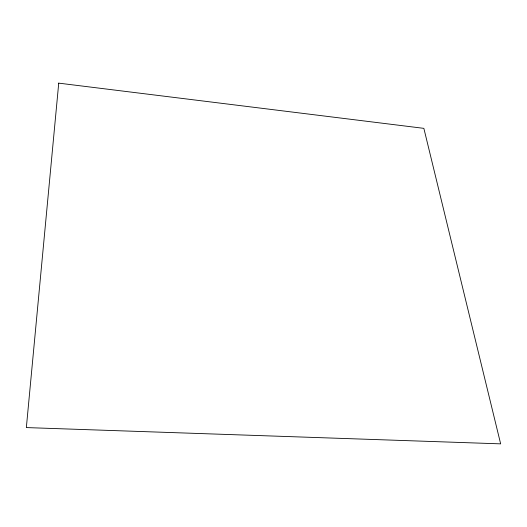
<?xml version="1.0" encoding="UTF-8"?>
<svg xmlns="http://www.w3.org/2000/svg" width="527" height="527" viewBox="0 0 527 527"><rect width="100%" height="100%" fill="white"/><g stroke="black" fill="none" stroke-linecap="round" stroke-linejoin="round"><path stroke-width="0.79" d="M58.728 83.141L26.35 427.581L500.65 443.859L423.86 128.351L58.728 83.141"/></g></svg>
